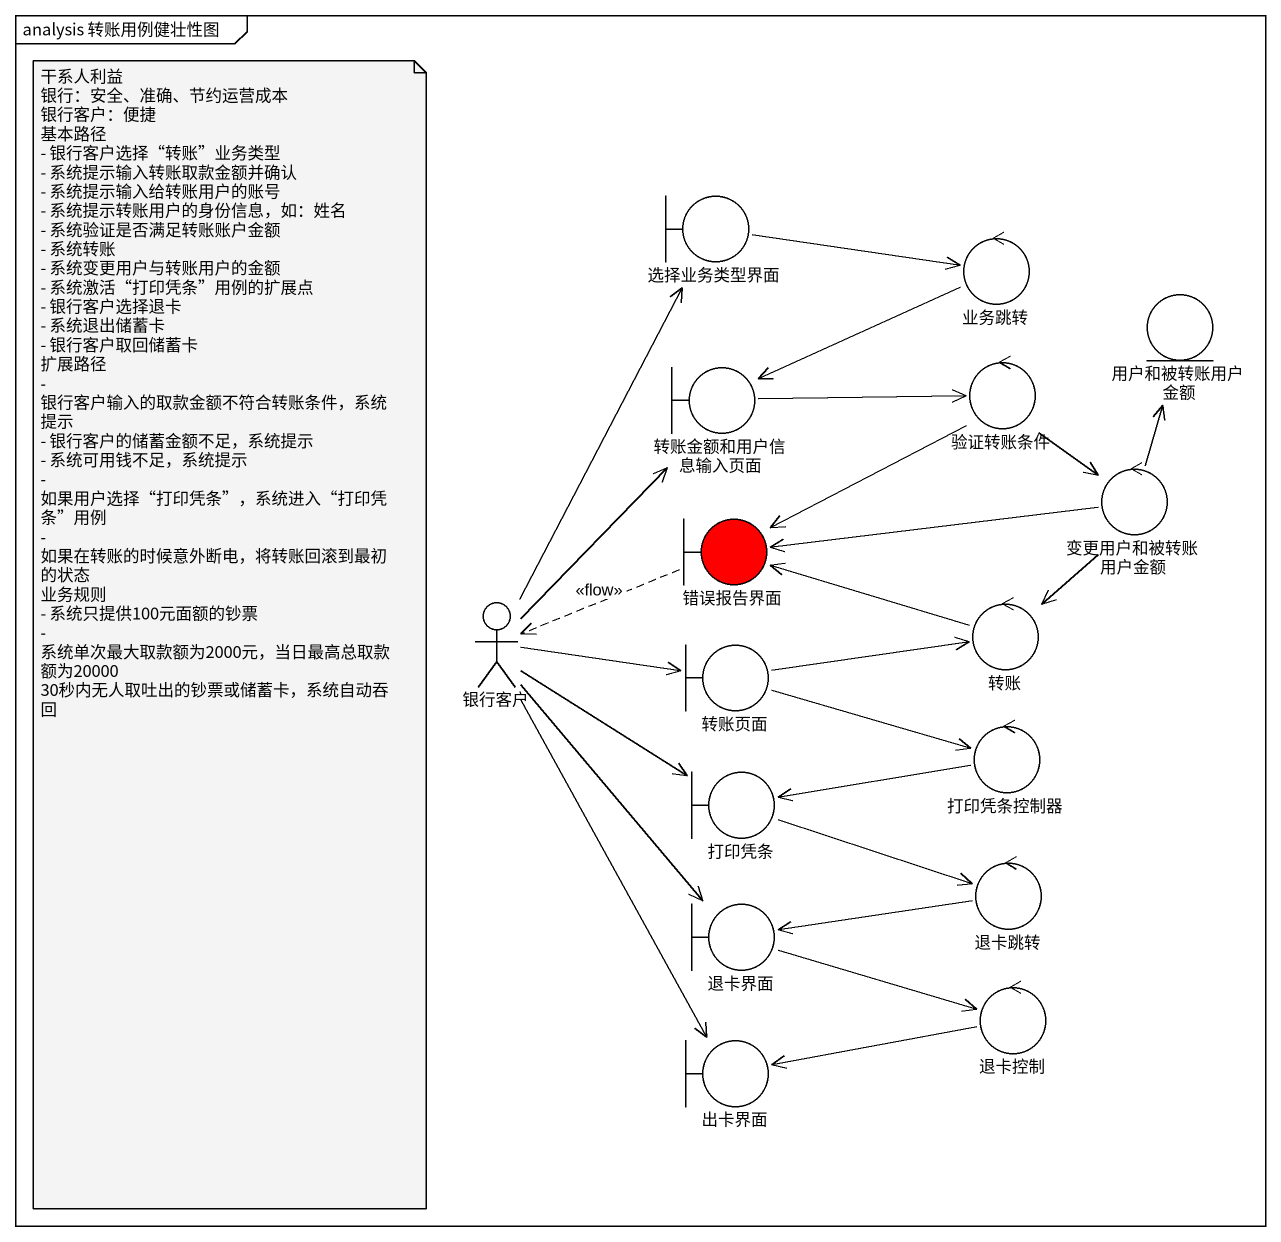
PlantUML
@startuml
mainframe analysis 转账用例健壮性图
boundary 选择业务类型界面
control 业务跳转
entity 用户和被转账用户金额
boundary 转账金额和用户信息输入页面
control 验证转账条件
boundary 错误报告界面 #FF0000
control 变更用户和被转账用户金额
actor 银行客户
boundary 转账页面
control 转账
control 打印凭条控制器
boundary 打印凭条
control 退卡跳转
boundary 退卡界面
control 退卡控制
boundary 出卡界面
选择业务类型界面 -right-> 业务跳转
业务跳转 -left-> 转账金额和用户信息输入页面
转账金额和用户信息输入页面 -right-> 验证转账条件
验证转账条件 -left-> 错误报告界面
验证转账条件 --> 变更用户和被转账用户金额
错误报告界面 .left.> 银行客户 : <<flow>>
变更用户和被转账用户金额 -up-> 用户和被转账用户金额
变更用户和被转账用户金额 -left-> 错误报告界面
变更用户和被转账用户金额 --> 转账
银行客户 -up-> 选择业务类型界面
银行客户 -up-> 转账金额和用户信息输入页面
银行客户 -right-> 转账页面
银行客户 --> 打印凭条
银行客户 --> 退卡界面
银行客户 --> 出卡界面
转账页面 -right-> 转账
转账页面 -right-> 打印凭条控制器
转账 -left-> 错误报告界面
打印凭条控制器 -left-> 打印凭条
打印凭条 -right-> 退卡跳转
退卡跳转 -left-> 退卡界面
退卡界面 -right-> 退卡控制
退卡控制 -left-> 出卡界面
note as N1
  干系人利益
  银行：安全、准确、节约运营成本
  银行客户：便捷
  基本路径
  - 银行客户选择“转账”业务类型
  - 系统提示输入转账取款金额并确认
  - 系统提示输入给转账用户的账号
  - 系统提示转账用户的身份信息，如：姓名
  - 系统验证是否满足转账账户金额
  - 系统转账
  - 系统变更用户与转账用户的金额
  - 系统激活“打印凭条”用例的扩展点
  - 银行客户选择退卡
  - 系统退出储蓄卡
  - 银行客户取回储蓄卡
  扩展路径
  - 银行客户输入的取款金额不符合转账条件，系统提示
  - 银行客户的储蓄金额不足，系统提示
  - 系统可用钱不足，系统提示
  - 如果用户选择“打印凭条”，系统进入“打印凭条”用例
  - 如果在转账的时候意外断电，将转账回滚到最初的状态
  业务规则
  - 系统只提供100元面额的钞票
  - 系统单次最大取款额为2000元，当日最高总取款额为20000
  30秒内无人取吐出的钞票或储蓄卡，系统自动吞回
end note
@enduml
